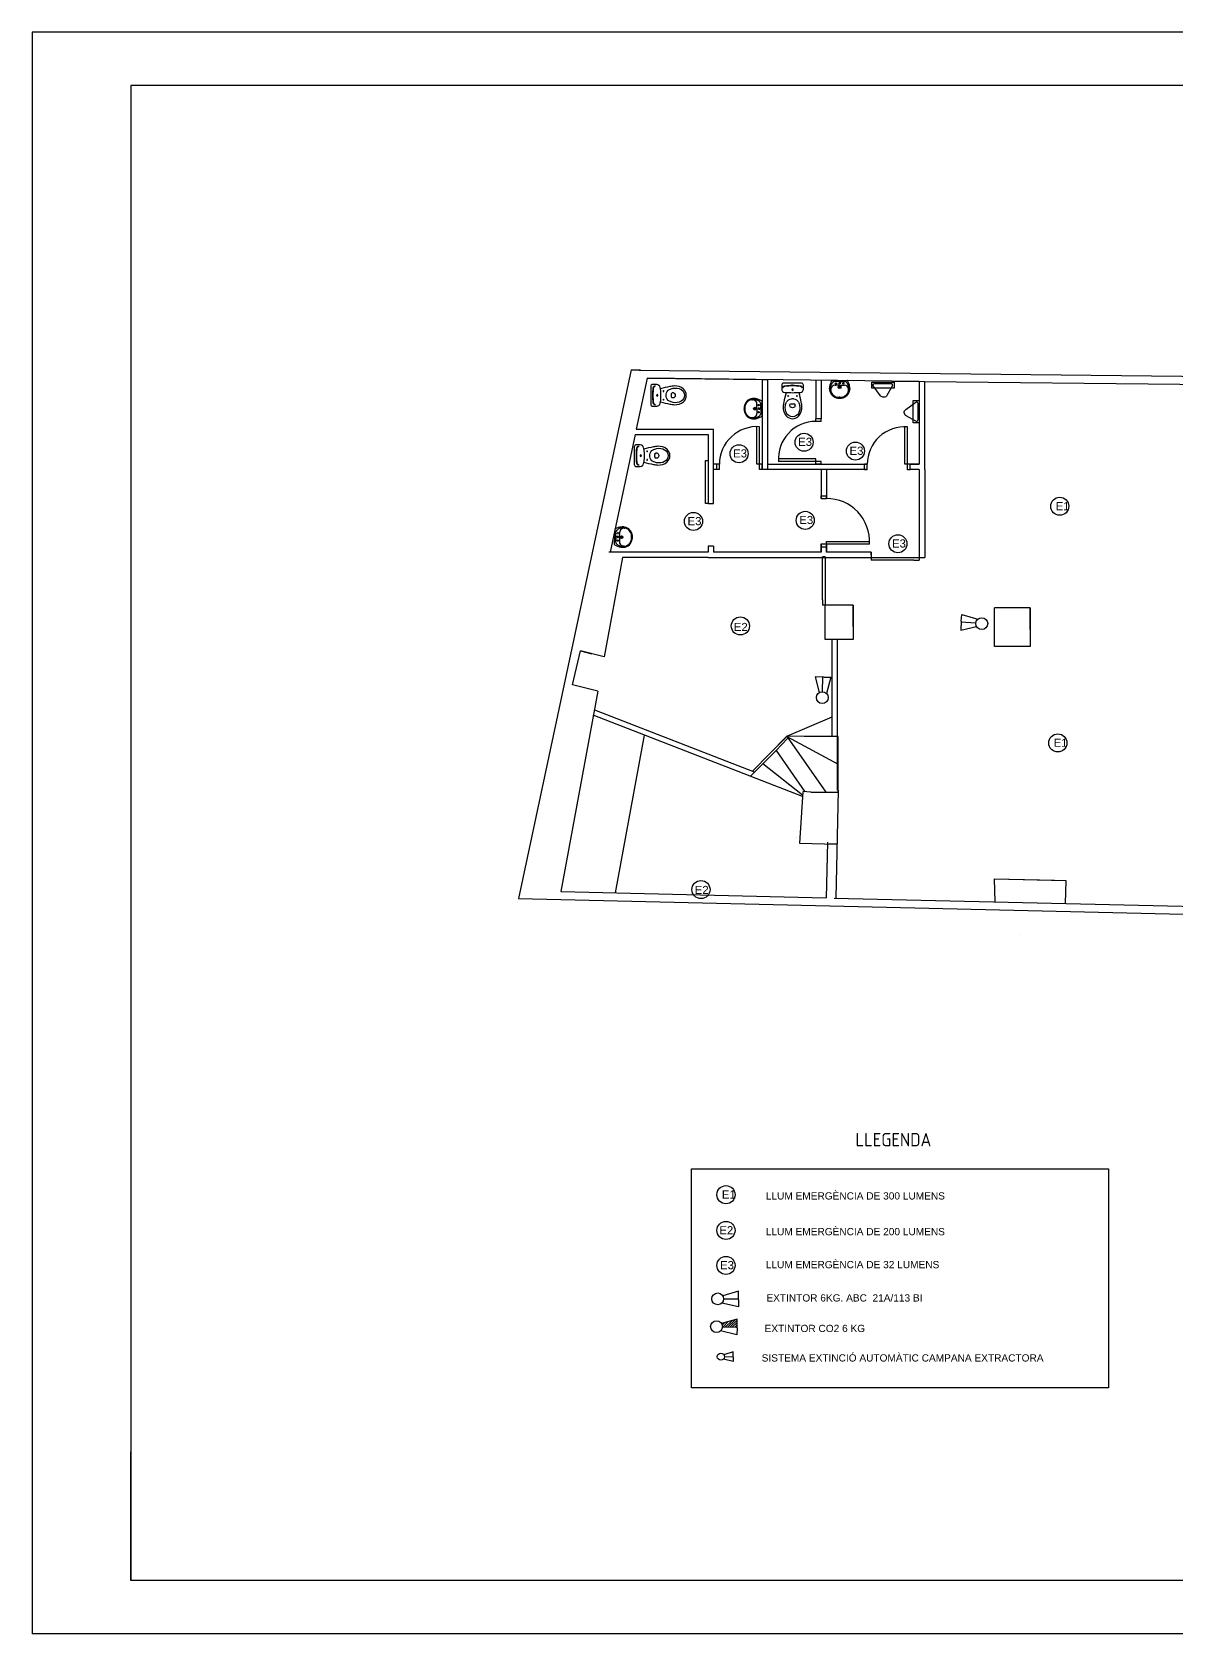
# Model space of a CAD drawing. Header units: millimetres. Extents: x 7 to 259, y -45 to 103.
# Drawn here: x 206.631 to 209.302, y 82.897 to 86.634 of the extents above; entities that cross this region are included whole.
import ezdxf

# ---------------------------------------------------------------- set-up
doc = ezdxf.new("R2010")
doc.units = ezdxf.units.MM
doc.linetypes.add('CONTINUA', pattern=[0])
for name, color, linetype in [('CAJETI1', 5, 'Continuous'), ('cotes', 95, 'Continuous'), ('estructura', 5, 'Continuous'), ('OFICINES', 6, 'Continuous'), ('portes', 4, 'Continuous'), ('texte', 140, 'Continuous')]:
    doc.layers.add(name, color=color, linetype=linetype)
doc.styles.add('ISO', font='isocp.shx')
doc.styles.get("Standard").update_dxf_attribs({"font": 'arial.ttf'})

# ---------------------------------------------------------------- blocks, each defined once
blk = doc.blocks.new('VI-IN')
for p, q in [((0, -0.04), (-0.011, -0.04)), ((0, -0.04), (0.011, -0.04)), ((-0.048, -0.423), (-0.048, -0.403)), ((0.048, -0.423), (0.048, -0.403))]:
    blk.add_line(p, q)
blk.add_lwpolyline([(-0.163, -0.358, -0.0164), (-0.122, -0.18, -0.014244), (-0.146, -0.175, -0.379899), (-0.203, -0.112), (-0.203, -0.04, -0.414214), (-0.163, 0), (0, 0), (0.163, 0, -0.414214), (0.203, -0.04), (0.203, -0.112, -0.379899), (0.146, -0.175, -0.014244), (0.122, -0.18, -0.0164), (0.163, -0.358, -0.034533), (0.175, -0.44, -0.180901), (0.118, -0.613, -0.210568), (0, -0.665, -0.210568), (-0.118, -0.613, -0.180901), (-0.175, -0.44, -0.034533)], format="xyb", close=True)
for centre, radius in [((-0.08, -0.24), 0.0075), ((0, -0.122), 0.0135), ((0, -0.122), 0.0135), ((0.08, -0.24), 0.0075)]:
    blk.add_circle(centre, radius)
for centre, radius, start, end in [((-0.139, -0.089), 0.04, 96.2719, 180), ((-0.14, -0.096), 0.04, 96.2141, 169.7572), ((0, -1.201), 1.154, 90.0008, 97.203), ((0, -1.197), 1.157, 90.0008, 97.1409), ((0, 1.219), 1.404, 264.9986, 270), ((-0.007, -0.406), 0.116, 96.2419, 152.5973), ((0, -0.47), 0.18, 90, 96.2419), ((0, -1.197), 1.157, 82.8591, 89.9992), ((0, -1.201), 1.154, 82.797, 89.9992), ((0, 1.219), 1.404, 270, 275.0014), ((0, -0.47), 0.18, 83.7581, 90), ((0.007, -0.406), 0.116, 27.4027, 83.7581), ((0.139, -0.089), 0.04, 0, 83.7281), ((0.14, -0.096), 0.04, 10.2428, 83.7859), ((0.079, -0.461), 0.216, 168.3805, 209.1161), ((0.112, -0.468), 0.25, 152.5973, 168.3805), ((0, -0.505), 0.126, 209.1161, 270), ((-0.033, -0.403), 0.015, 96.6492, 180), ((-0.018, -0.423), 0.03, 180, 233.1301), ((0, -0.399), 0.06, 233.1301, 270), ((0, -0.686), 0.3, 90, 96.6492), ((0, -0.686), 0.3, 83.3508, 90), ((0, -0.399), 0.06, 270, 306.8699), ((0, -0.505), 0.126, 270, 330.8839), ((0.033, -0.403), 0.015, 0, 83.3508), ((0.018, -0.423), 0.03, 306.8699, 0), ((-0.112, -0.468), 0.25, 11.6195, 27.4027), ((-0.079, -0.461), 0.216, 330.8839, 11.6195)]:
    blk.add_arc(centre, radius, start, end)
blk = doc.blocks.new('Vic-WC')
at = {"xscale": -1}
blk.add_blockref('VI-IN', (0, 0), dxfattribs=at)

msp = doc.modelspace()

# ---------------------------------------------------------------- linework, layer by layer
at = {"color": 6}
for p, q in [((208.4973, 85.8217), (208.515, 85.8217)), ((208.4973, 85.8217), (208.5328, 85.8217)), ((208.515, 85.8193), (208.5036, 85.8193)), ((208.515, 85.8193), (208.5265, 85.8193)), ((208.5053, 85.8103), (208.5034, 85.8103)), ((208.515, 85.8103), (208.5053, 85.8103)), ((208.515, 85.8103), (208.5248, 85.8103)), ((208.5248, 85.8103), (208.5267, 85.8103)), ((208.322, 85.7654), (208.322, 85.7673)), ((208.322, 85.7556), (208.322, 85.7654)), ((208.322, 85.7556), (208.322, 85.7458)), ((208.322, 85.7458), (208.322, 85.744)), ((208.331, 85.7556), (208.331, 85.7671)), ((208.331, 85.7556), (208.331, 85.7441)), ((208.3334, 85.7734), (208.3334, 85.7556)), ((208.3334, 85.7734), (208.3334, 85.7379)), ((207.9897, 85.439), (207.9911, 85.4745)), ((207.9897, 85.439), (207.9904, 85.4567)), ((207.9928, 85.4566), (207.9923, 85.4452)), ((207.9928, 85.4566), (207.9932, 85.4681)), ((208.0017, 85.4563), (208.0013, 85.4465)), ((208.0013, 85.4465), (208.0013, 85.4446)), ((208.0017, 85.4563), (208.0021, 85.466)), ((208.0021, 85.466), (208.0022, 85.4679))]:
    msp.add_line(p, q, dxfattribs=at)
at = {"color": 1}
for p, q in [((208.2221, 83.6265), (208.2155, 83.6202)), ((208.2473, 83.6233), (208.2412, 83.6175)), ((208.2552, 83.6255), (208.2431, 83.6137)), ((208.2632, 83.6277), (208.2486, 83.6136)), ((208.2712, 83.6299), (208.2542, 83.6135)), ((208.2763, 83.6293), (208.2598, 83.6134)), ((208.2761, 83.6237), (208.2654, 83.6133)), ((208.276, 83.618), (208.271, 83.6132))]:
    msp.add_line(p, q, dxfattribs=at)
at = {"color": 6}
for centre, radius in [((208.5066, 85.8144), 0.00161), ((208.515, 85.8149), 0.00161), ((208.5235, 85.8144), 0.00161), ((208.515, 85.8056), 0.00322), ((208.515, 85.8056), 0.00211), ((208.3173, 85.7556), 0.00322), ((208.3173, 85.7556), 0.00211), ((208.3261, 85.7641), 0.00161), ((208.3261, 85.7472), 0.00161), ((208.3266, 85.7556), 0.00161), ((207.9971, 85.4565), 0.00161), ((207.9973, 85.448), 0.00161), ((207.998, 85.4649), 0.00161), ((208.0064, 85.4561), 0.00322), ((208.0064, 85.4561), 0.00211)]:
    msp.add_circle(centre, radius, dxfattribs=at)
for centre, radius, start, end in [((208.4987, 85.801), 0.0382, 9.9338, 9.9338), ((208.5323, 85.801), 0.041, 150.4514, 172.1359), ((208.5126, 85.8029), 0.0194, 143.508, 169.4742), ((208.4973, 85.8209), 0.000804, 90, 150.4514), ((208.5185, 85.7991), 0.0264, 135.309, 144.5281), ((208.5036, 85.8139), 0.00533, 90, 135.309), ((208.5265, 85.8139), 0.00533, 44.691, 90), ((208.5115, 85.7991), 0.0264, 35.4719, 44.691), ((208.5328, 85.8209), 0.000804, 29.5486, 90), ((208.5175, 85.8029), 0.0194, 10.5258, 36.492), ((208.4978, 85.801), 0.041, 7.8641, 29.5486), ((208.3128, 85.772), 0.0382, 279.9338, 279.9338), ((208.3145, 85.757), 0.0225, 97.8325, 172.7669), ((208.3145, 85.757), 0.0205, 97.8325, 172.7669), ((208.3108, 85.7645), 0.0122, 39.1375, 113.4893), ((208.314, 85.7568), 0.0226, 84.8129, 96.5806), ((208.314, 85.7568), 0.0207, 84.8129, 96.5806), ((208.3128, 85.7393), 0.0382, 81.8597, 85.3079), ((208.3128, 85.7393), 0.0401, 81.9611, 85.3079), ((208.3146, 85.758), 0.0194, 53.508, 79.4742), ((208.3128, 85.7384), 0.041, 60.4514, 82.1359), ((208.5139, 85.8023), 0.0226, 174.8129, 186.5806), ((208.5314, 85.801), 0.0401, 171.9611, 175.3079), ((208.5137, 85.8028), 0.0225, 187.8325, 262.7669), ((208.5139, 85.8023), 0.0207, 174.8129, 186.5806), ((208.5314, 85.801), 0.0382, 171.8597, 175.3079), ((208.5137, 85.8028), 0.0205, 187.8325, 262.7669), ((208.5062, 85.7991), 0.0122, 129.1375, 203.4893), ((208.5037, 85.8019), 0.00841, 92.1402, 128.2338), ((208.515, 85.8134), 0.0332, 262.7803, 270), ((208.515, 85.8134), 0.0313, 262.7803, 277.2197), ((208.515, 85.8134), 0.0332, 270, 277.2197), ((208.5164, 85.8028), 0.0205, 277.2331, 352.1675), ((208.5164, 85.8028), 0.0225, 277.2331, 352.1675), ((208.5264, 85.8019), 0.00841, 51.7662, 87.8598), ((208.5239, 85.7991), 0.0122, 336.5107, 50.8625), ((208.4987, 85.801), 0.0382, 4.6921, 8.1403), ((208.5162, 85.8023), 0.0207, 353.4194, 5.1871), ((208.4987, 85.801), 0.0401, 4.6921, 8.0389), ((208.5162, 85.8023), 0.0226, 353.4194, 5.1871), ((208.3251, 85.7556), 0.0332, 172.7803, 180), ((208.3251, 85.7556), 0.0332, 180, 187.2197), ((208.3145, 85.7543), 0.0225, 187.2331, 262.1675), ((208.3251, 85.7556), 0.0313, 172.7803, 187.2197), ((208.3145, 85.7543), 0.0205, 187.2331, 262.1675), ((208.3108, 85.7468), 0.0122, 246.5107, 320.8625), ((208.3136, 85.7669), 0.00841, 2.1402, 38.2338), ((208.3136, 85.7443), 0.00841, 321.7662, 357.8598), ((208.3108, 85.7521), 0.0264, 45.309, 54.5281), ((208.3108, 85.7591), 0.0264, 305.4719, 314.691), ((208.3257, 85.7671), 0.00533, 0, 45.309), ((208.3257, 85.7441), 0.00533, 314.691, 0), ((208.3326, 85.7734), 0.000804, 0, 60.4514), ((208.314, 85.7545), 0.0226, 263.4194, 275.1871), ((208.314, 85.7545), 0.0207, 263.4194, 275.1871), ((208.3128, 85.772), 0.0382, 274.6921, 278.1403), ((208.3128, 85.772), 0.0401, 274.6921, 278.0389), ((208.3146, 85.7532), 0.0194, 280.5258, 306.492), ((208.3128, 85.7729), 0.041, 277.8641, 299.5486), ((208.3326, 85.7379), 0.000804, 299.5486, 0), ((208.0103, 85.4396), 0.0382, 97.6416, 97.6416), ((208.0103, 85.4387), 0.041, 95.5719, 117.2564), ((208.0092, 85.4584), 0.0194, 98.2336, 124.1998), ((208.0133, 85.4647), 0.0122, 64.2185, 138.5702), ((208.0103, 85.4396), 0.0401, 92.3999, 95.7467), ((208.0103, 85.4396), 0.0382, 92.3999, 95.848), ((208.0098, 85.4571), 0.0226, 81.1272, 92.8948), ((208.0098, 85.4571), 0.0207, 81.1272, 92.8948), ((208.0093, 85.4573), 0.0205, 4.9409, 79.8753), ((208.0093, 85.4573), 0.0225, 4.9409, 79.8753), ((207.9919, 85.4744), 0.000804, 117.2564, 177.7078), ((207.9976, 85.445), 0.00533, 177.7078, 223.0168), ((207.9986, 85.4679), 0.00533, 132.3988, 177.7078), ((208.013, 85.4593), 0.0264, 223.0168, 232.2359), ((208.0128, 85.4523), 0.0264, 123.1796, 132.3988), ((208.0097, 85.4446), 0.00841, 179.848, 215.9415), ((208.0106, 85.4673), 0.00841, 139.474, 175.5675), ((208.0126, 85.447), 0.0122, 216.8453, 291.1971), ((208.0092, 85.4546), 0.0205, 275.5403, 350.4747), ((208.0092, 85.4546), 0.0225, 275.5403, 350.4747), ((207.9986, 85.4564), 0.0313, 350.4881, 4.9275), ((207.9986, 85.4564), 0.0332, 350.4881, 357.7078), ((207.9986, 85.4564), 0.0332, 357.7078, 4.9275), ((207.9905, 85.439), 0.000804, 177.7078, 238.1592), ((208.0117, 85.4731), 0.041, 238.1592, 259.8437), ((208.009, 85.4536), 0.0194, 231.2157, 257.182), ((208.0116, 85.4722), 0.0401, 259.6689, 263.0156), ((208.0116, 85.4722), 0.0382, 259.5675, 263.0156), ((208.0097, 85.4548), 0.0226, 262.5207, 274.2884), ((208.0097, 85.4548), 0.0207, 262.5207, 274.2884)]:
    msp.add_arc(centre, radius, start, end, dxfattribs=at)
at = {"color": 6, "linetype": 'ByBlock'}
for p in [(208.514, 85.814), (208.5161, 85.816), (208.311, 85.7766), (208.3142, 85.7794), (208.4913, 85.8025), (208.494, 85.7992), (208.5053, 85.8103), (208.5129, 85.8056), (208.515, 85.7822), (208.5171, 85.8056), (208.536, 85.7995), (208.5388, 85.8021), (208.2939, 85.7556), (208.3173, 85.7577), (208.3173, 85.7535), (208.322, 85.7654), (208.3257, 85.7567), (208.3278, 85.7546), (208.3112, 85.7346), (208.3138, 85.7319), (208.0109, 85.4797), (208.0134, 85.4768), (207.996, 85.4575), (207.998, 85.4554), (208.0013, 85.4465), (208.0064, 85.454), (208.0065, 85.4582), (208.0299, 85.4552), (208.0086, 85.4322), (208.0119, 85.4348)]:
    msp.add_point(p, dxfattribs=at)
at = {"layer": 'CAJETI1'}
for p, q in [((206.6312, 86.6344), (206.6312, 82.8969)), ((209.2562, 86.6344), (206.6312, 86.6344)), ((211.8812, 86.6344), (209.2562, 86.6344)), ((206.8617, 86.5094), (206.8617, 83.0219)), ((209.2562, 82.8969), (206.6312, 82.8969)), ((211.8812, 82.8969), (209.2562, 82.8969))]:
    msp.add_line(p, q, dxfattribs=at)
at = {"layer": 'CAJETI1', "color": 5}
for p, q in [((211.7562, 86.5094), (206.8617, 86.5094)), ((211.7562, 83.0219), (206.8617, 83.0219))]:
    msp.add_line(p, q, dxfattribs=at)
at = {"layer": 'CAJETI1', "linetype": 'CONTINUA'}
msp.add_line((206.8617, 83.0219), (206.8617, 83.3219), dxfattribs=at)
at = {"layer": 'cotes', "color": 1}
for p, q in [((208.7988, 85.2598), (208.7974, 85.2392)), ((208.8329, 85.2551), (208.7981, 85.2575)), ((208.7988, 85.2598), (208.7999, 85.2757)), ((208.7999, 85.2757), (208.8376, 85.2646)), ((208.7974, 85.2392), (208.8345, 85.2476)), ((208.4784, 85.1295), (208.4579, 85.1302)), ((208.4579, 85.1302), (208.4675, 85.0934)), ((208.4749, 85.0953), (208.4762, 85.1301)), ((208.4784, 85.1295), (208.4944, 85.1289)), ((208.4944, 85.1289), (208.4845, 85.0909)), ((208.2788, 83.697), (208.2423, 83.6861)), ((208.2788, 83.6764), (208.2788, 83.697)), ((208.2788, 83.6604), (208.2404, 83.669)), ((208.2445, 83.6787), (208.2793, 83.6787)), ((208.2788, 83.6764), (208.2788, 83.6604)), ((208.2763, 83.6313), (208.2396, 83.6212)), ((208.2416, 83.6138), (208.2765, 83.613)), ((208.2759, 83.6108), (208.2755, 83.5948)), ((208.2759, 83.6108), (208.2763, 83.6313)), ((208.2755, 83.5948), (208.2374, 83.6041))]:
    msp.add_line(p, q, dxfattribs=at)
at = {"layer": 'cotes', "color": 30}
for p, q in [((208.2669, 83.5329), (208.2439, 83.538)), ((208.2669, 83.5549), (208.245, 83.5483)), ((208.2463, 83.5438), (208.2672, 83.5439)), ((208.2669, 83.5425), (208.2669, 83.5549)), ((208.2669, 83.5425), (208.2669, 83.5329))]:
    msp.add_line(p, q, dxfattribs=at)
at = {"layer": 'cotes'}
for centre in [(208.2804, 85.6505), (208.4321, 85.6774), (208.5519, 85.6566), (208.4347, 85.4951), (209.0286, 85.5279), (208.1741, 85.4925), (208.651, 85.4404), (208.2834, 85.2487), (209.024, 84.9757), (208.1916, 84.6336), (208.2499, 83.9217), (208.2499, 83.8383), (208.2499, 83.7566)]:
    msp.add_circle(centre, 0.0211, dxfattribs=at)
at = {"layer": 'cotes', "color": 1}
for centre in [(208.8466, 85.2542), (208.4745, 85.0815), (208.2307, 83.6787), (208.2279, 83.614)]:
    msp.add_circle(centre, 0.0138, dxfattribs=at)
at = {"layer": 'cotes', "color": 30}
msp.add_circle((208.238, 83.5438), 0.00827, dxfattribs=at)
at = {"layer": 'estructura'}
for p, q in [((208.0289, 85.8462), (207.7663, 84.6128)), ((208.0508, 85.8454), (208.0287, 85.8454)), ((208.0659, 85.8265), (208.0406, 85.7075)), ((208.0475, 85.8455), (210.7866, 85.8148)), ((208.7009, 85.8194), (208.0659, 85.8265)), ((208.0659, 85.8265), (208.3346, 85.8235)), ((208.3346, 85.8235), (208.3471, 85.8235)), ((208.3346, 85.8235), (208.3346, 85.8235)), ((208.3346, 85.8235), (208.3471, 85.8235)), ((208.3346, 85.8235), (208.3346, 85.6134)), ((208.3471, 85.8235), (208.3471, 85.6134)), ((208.3471, 85.8234), (208.3471, 85.6259)), ((208.4596, 85.8221), (208.4596, 85.7322)), ((208.4721, 85.822), (208.4721, 85.7322)), ((208.6395, 85.8201), (210.7873, 85.7961)), ((208.7009, 85.8194), (208.7009, 85.6259)), ((208.7134, 85.6134), (208.7134, 85.8193)), ((208.0406, 85.7075), (208.2206, 85.7075)), ((208.2206, 85.5345), (208.2206, 85.7075)), ((208.0379, 85.695), (207.9796, 85.4209)), ((208.0379, 85.695), (208.2081, 85.695)), ((208.2081, 85.695), (208.2081, 85.5345)), ((208.2284, 85.6262), (208.2206, 85.6262)), ((208.2284, 85.6134), (208.2206, 85.6134)), ((208.5796, 85.6134), (208.3346, 85.6134)), ((208.3471, 85.6259), (208.5796, 85.6259)), ((208.4846, 85.6134), (208.4721, 85.6134)), ((208.4721, 85.6134), (208.4721, 85.5461)), ((208.4846, 85.6134), (208.4846, 85.5461)), ((208.6796, 85.6259), (208.7009, 85.6259)), ((208.7009, 85.6259), (208.6796, 85.6259)), ((208.7009, 85.6134), (208.6796, 85.6134)), ((208.7009, 85.6134), (208.7009, 85.5461)), ((208.7134, 85.6134), (208.7134, 85.4084)), ((208.2081, 85.5345), (208.2206, 85.5345)), ((208.7009, 85.5461), (208.7009, 85.4084)), ((208.4721, 85.4399), (208.4721, 85.4209)), ((208.4721, 85.4209), (208.4721, 85.4399)), ((208.4846, 85.4209), (208.4846, 85.4461)), ((208.4846, 85.4399), (208.4846, 85.4209)), ((208.0088, 85.4084), (207.966, 85.1766)), ((208.0088, 85.4084), (207.966, 85.1766)), ((208.2081, 85.4209), (207.9769, 85.4209)), ((208.2081, 85.4209), (207.9769, 85.4209)), ((208.2081, 85.4209), (207.9796, 85.4209)), ((208.2081, 85.4084), (208.0088, 85.4084)), ((208.2081, 85.4345), (208.2081, 85.4209)), ((208.2206, 85.4345), (208.2081, 85.4345)), ((208.2081, 85.4084), (208.7134, 85.4084)), ((208.2206, 85.4345), (208.2206, 85.4209)), ((208.4721, 85.4209), (208.2206, 85.4209)), ((208.4721, 85.4336), (208.4846, 85.4336)), ((208.5884, 85.4209), (208.4846, 85.4209)), ((208.5884, 85.4209), (208.5884, 85.4084)), ((208.5465, 85.2972), (208.4815, 85.2972)), ((208.4815, 85.2172), (208.4815, 85.2972)), ((208.5465, 85.2472), (208.5465, 85.2972)), ((208.5465, 85.2972), (208.5465, 85.2172)), ((208.5465, 85.2906), (208.5465, 85.2172)), ((208.8765, 85.2006), (208.8765, 85.2906)), ((208.9097, 85.2906), (208.8765, 85.2906)), ((208.9597, 85.2906), (208.9097, 85.2906)), ((208.9597, 85.2906), (208.9592, 85.2006)), ((208.9597, 85.2406), (208.9597, 85.2906)), ((208.9597, 85.2906), (208.9597, 85.2006)), ((208.5465, 85.2172), (208.4815, 85.2172)), ((208.4974, 84.991), (208.4974, 85.2172)), ((208.5099, 84.8653), (208.5099, 85.2172)), ((208.9597, 85.2406), (208.9597, 85.2406)), ((207.8916, 85.1113), (207.9108, 85.1903)), ((207.9108, 85.1903), (207.9108, 85.1903)), ((207.9108, 85.1903), (207.9372, 85.1838)), ((207.966, 85.1766), (207.9108, 85.1903)), ((208.9597, 85.2006), (208.8765, 85.2006)), ((207.9512, 85.0965), (207.8916, 85.1113)), ((207.9512, 85.0965), (207.8649, 84.629)), ((207.9512, 85.0965), (207.9482, 85.0802)), ((208.4283, 84.8511), (207.9398, 85.0404)), ((208.3168, 84.9077), (207.9443, 85.052)), ((208.3921, 84.9915), (208.4973, 85.0369)), ((208.0594, 84.9938), (207.9914, 84.626)), ((208.3115, 84.9097), (208.3921, 84.9915)), ((208.3915, 84.991), (208.3597, 84.9591)), ((208.3915, 84.991), (208.5118, 84.926)), ((208.5118, 84.991), (208.3921, 84.9915)), ((208.472, 84.9911), (208.4321, 84.9911)), ((208.5118, 84.991), (208.472, 84.9911)), ((208.5118, 84.861), (208.5118, 84.991)), ((208.3666, 84.9582), (208.3073, 84.898)), ((208.3938, 84.9858), (208.3666, 84.9582)), ((208.3666, 84.9582), (208.4339, 84.8618)), ((208.3929, 84.9902), (208.4832, 84.861)), ((208.4286, 84.854), (208.336, 84.9271)), ((208.429, 84.8614), (208.4215, 84.7416)), ((208.448, 84.861), (208.429, 84.8621)), ((208.448, 84.861), (208.5118, 84.861)), ((208.5119, 84.8653), (208.506, 84.6138)), ((208.4215, 84.7416), (208.509, 84.7396)), ((208.4866, 84.7444), (208.4835, 84.6144)), ((208.509, 84.7396), (208.4902, 84.7396)), ((208.8777, 84.605), (208.8766, 84.6587)), ((208.8766, 84.6587), (209.0163, 84.6556)), ((208.8766, 84.6587), (209.0428, 84.655)), ((209.0428, 84.655), (209.0415, 84.6011)), ((207.8649, 84.629), (208.4835, 84.6144)), ((208.8853, 84.632), (208.8853, 84.632)), ((207.7642, 84.6026), (207.7641, 84.6023)), ((207.7663, 84.6128), (209.585, 84.5696)), ((207.8615, 84.6105), (207.8613, 84.6097)), ((208.5023, 84.6139), (209.3475, 84.5938)), ((208.9343, 84.5286), (208.9343, 84.5286))]:
    msp.add_line(p, q, dxfattribs=at)
at = {"layer": 'OFICINES'}
for points in [[(208.642, 85.8176), (208.642, 85.8035), (208.5901, 85.8035), (208.5901, 85.8176)], [(208.7009, 85.7226), (208.6868, 85.7226), (208.6868, 85.7746), (208.7009, 85.7746)]]:
    msp.add_lwpolyline(points, close=True, dxfattribs=at)
for points in [[(208.6382, 85.8095), (208.6254, 85.7867, -0.544521), (208.6107, 85.7858), (208.5935, 85.8092, -0.61439), (208.5961, 85.8141), (208.6355, 85.8141)], [(208.6928, 85.7264), (208.67, 85.7393, -0.544521), (208.6691, 85.754), (208.6925, 85.7711, -0.61439), (208.6974, 85.7686), (208.6974, 85.7291)]]:
    msp.add_lwpolyline(points, format="xyb", dxfattribs=at)
for centre, start, end in [((208.6355, 85.811), 330.5415, 90), ((208.6943, 85.7291), 240.5415, 0)]:
    msp.add_arc(centre, 0.00313, start, end, dxfattribs=at)
at = {"layer": 'portes'}
for p, q in [((208.6762, 85.7656), (208.6762, 85.7656)), ((208.3221, 85.6262), (208.3221, 85.7137)), ((208.3284, 85.6134), (208.3284, 85.7134)), ((208.3292, 85.7199), (208.3292, 85.7199)), ((208.4596, 85.7259), (208.4596, 85.7322)), ((208.4721, 85.7322), (208.4596, 85.7322)), ((208.4721, 85.7259), (208.4596, 85.7259)), ((208.4721, 85.7259), (208.4721, 85.7322)), ((208.6671, 85.6259), (208.6671, 85.7134)), ((208.6734, 85.6131), (208.6734, 85.7131)), ((208.2019, 85.5345), (208.2019, 85.6345)), ((208.2019, 85.6345), (208.2081, 85.6345)), ((208.2081, 85.6345), (208.2081, 85.5345)), ((208.2346, 85.6262), (208.2284, 85.6262)), ((208.2284, 85.6134), (208.2284, 85.6262)), ((208.2346, 85.6134), (208.2346, 85.6262)), ((208.3284, 85.6262), (208.3221, 85.6262)), ((208.3346, 85.6262), (208.3284, 85.6262)), ((208.3346, 85.6134), (208.3346, 85.6262)), ((208.4596, 85.6384), (208.3721, 85.6384)), ((208.4721, 85.6321), (208.3724, 85.6321)), ((208.4596, 85.6321), (208.4596, 85.6384)), ((208.4596, 85.6259), (208.4596, 85.6321)), ((208.4721, 85.6259), (208.4721, 85.6321)), ((208.2346, 85.6134), (208.2284, 85.6134)), ((208.3346, 85.6136), (208.3284, 85.6136)), ((208.3659, 85.6259), (208.3659, 85.6259)), ((208.4721, 85.6259), (208.4596, 85.6259)), ((208.5796, 85.6259), (208.5734, 85.6259)), ((208.5734, 85.6131), (208.5734, 85.6259)), ((208.5796, 85.6131), (208.5734, 85.6131)), ((208.5796, 85.6131), (208.5796, 85.6259)), ((208.6734, 85.6259), (208.6671, 85.6259)), ((208.6796, 85.6259), (208.6734, 85.6259)), ((208.6796, 85.6133), (208.6734, 85.6133)), ((208.6796, 85.6131), (208.6796, 85.6259)), ((208.4721, 85.5461), (208.4721, 85.5524)), ((208.4721, 85.5524), (208.4846, 85.5524)), ((208.4846, 85.5461), (208.4846, 85.5524)), ((208.2081, 85.5345), (208.2019, 85.5345)), ((208.4721, 85.5461), (208.4846, 85.5461)), ((208.4721, 85.4399), (208.5845, 85.4399)), ((208.4721, 85.4336), (208.4721, 85.4399)), ((208.4846, 85.4461), (208.5846, 85.4461)), ((208.4846, 85.4399), (208.4846, 85.4461)), ((208.4846, 85.4336), (208.4846, 85.4399)), ((208.4721, 85.4336), (208.4846, 85.4336)), ((208.4753, 85.3097), (208.4753, 85.4097)), ((208.4815, 85.4097), (208.4753, 85.4097)), ((208.4815, 85.4097), (208.4815, 85.2972)), ((208.5784, 85.4336), (208.5784, 85.4336)), ((208.5884, 85.4146), (208.5884, 85.4209)), ((208.5884, 85.4084), (208.7009, 85.4084)), ((208.5884, 85.4084), (208.5884, 85.4021)), ((208.6884, 85.4021), (208.5884, 85.4021)), ((208.6884, 85.4021), (208.7009, 85.4021)), ((208.7009, 85.4084), (208.7009, 85.4021)), ((208.4753, 85.3097), (208.4753, 85.2972)), ((208.4815, 85.2972), (208.4753, 85.2972)), ((208.4147, 84.7553), (208.4147, 84.7553))]:
    msp.add_line(p, q, dxfattribs=at)
for centre, radius, start, end in [((208.3221, 85.6262), 0.0875, 85.877, 180), ((208.4596, 85.6384), 0.0875, 90, 184.123), ((208.6671, 85.6259), 0.0875, 85.877, 180), ((208.4846, 85.4461), 0.1, 356.4167, 90)]:
    msp.add_arc(centre, radius, start, end, dxfattribs=at)
at = {"layer": 'texte', "color": 5}
msp.add_lwpolyline([(208.1692, 83.9818), (209.1423, 83.9818), (209.1423, 83.4712), (208.1692, 83.4712)], close=True, dxfattribs=at)

# ---------------------------------------------------------------- block references
at = {"layer": 'OFICINES', "xscale": 0.125, "yscale": 0.125, "zscale": 0.125}
msp.add_blockref('Vic-WC', (208.4052, 85.8153), dxfattribs=at)
at = {"layer": 'OFICINES', "xscale": 0.125, "yscale": 0.125, "zscale": 0.125, "rotation": 89.99999999999999}
for p in [(208.0743, 85.7867), (208.0359, 85.646)]:
    msp.add_blockref('Vic-WC', p, dxfattribs=at)

# ---------------------------------------------------------------- texts
at = {"layer": 'CAJETI1', "color": 5, "style": 'ISO'}
msp.add_text('LLEGENDA', height=0.03103, dxfattribs=at).set_placement((208.552, 84.0346))
at = {"layer": 'cotes'}
for s, p in [('E3', (208.4183, 85.6687)), ('E3', (208.5381, 85.6479)), ('E3', (208.2666, 85.6418)), ('E1', (209.019, 85.5188)), ('E3', (208.1603, 85.4838)), ('E3', (208.4209, 85.4864)), ('E3', (208.6372, 85.4317)), ('E2', (208.2682, 85.2368)), ('E1', (209.0144, 84.9667)), ('E2', (208.177, 84.6233)), ('E1', (208.2403, 83.9127)), ('E2', (208.2344, 83.8293)), ('E3', (208.2361, 83.7479))]:
    msp.add_text(s, height=0.01898, dxfattribs=at).set_placement(p)
at = {"layer": 'cotes', "color": 5}
for s, p in [('LLUM EMERGÈNCIA DE 300 LUMENS', (208.3428, 83.9105)), ('LLUM EMERGÈNCIA DE 200 LUMENS', (208.3428, 83.8271)), ('LLUM EMERGÈNCIA DE 32 LUMENS', (208.3428, 83.7502)), ('EXTINTOR 6KG. ABC  21A/113 BI ', (208.3442, 83.6725)), ('EXTINTOR CO2 6 KG ', (208.34, 83.6013)), ('SISTEMA EXTINCIÓ AUTOMÀTIC CAMPANA EXTRACTORA', (208.3332, 83.5325))]:
    msp.add_text(s, height=0.016875, dxfattribs=at).set_placement(p)

doc.saveas('drawing.dxf')
